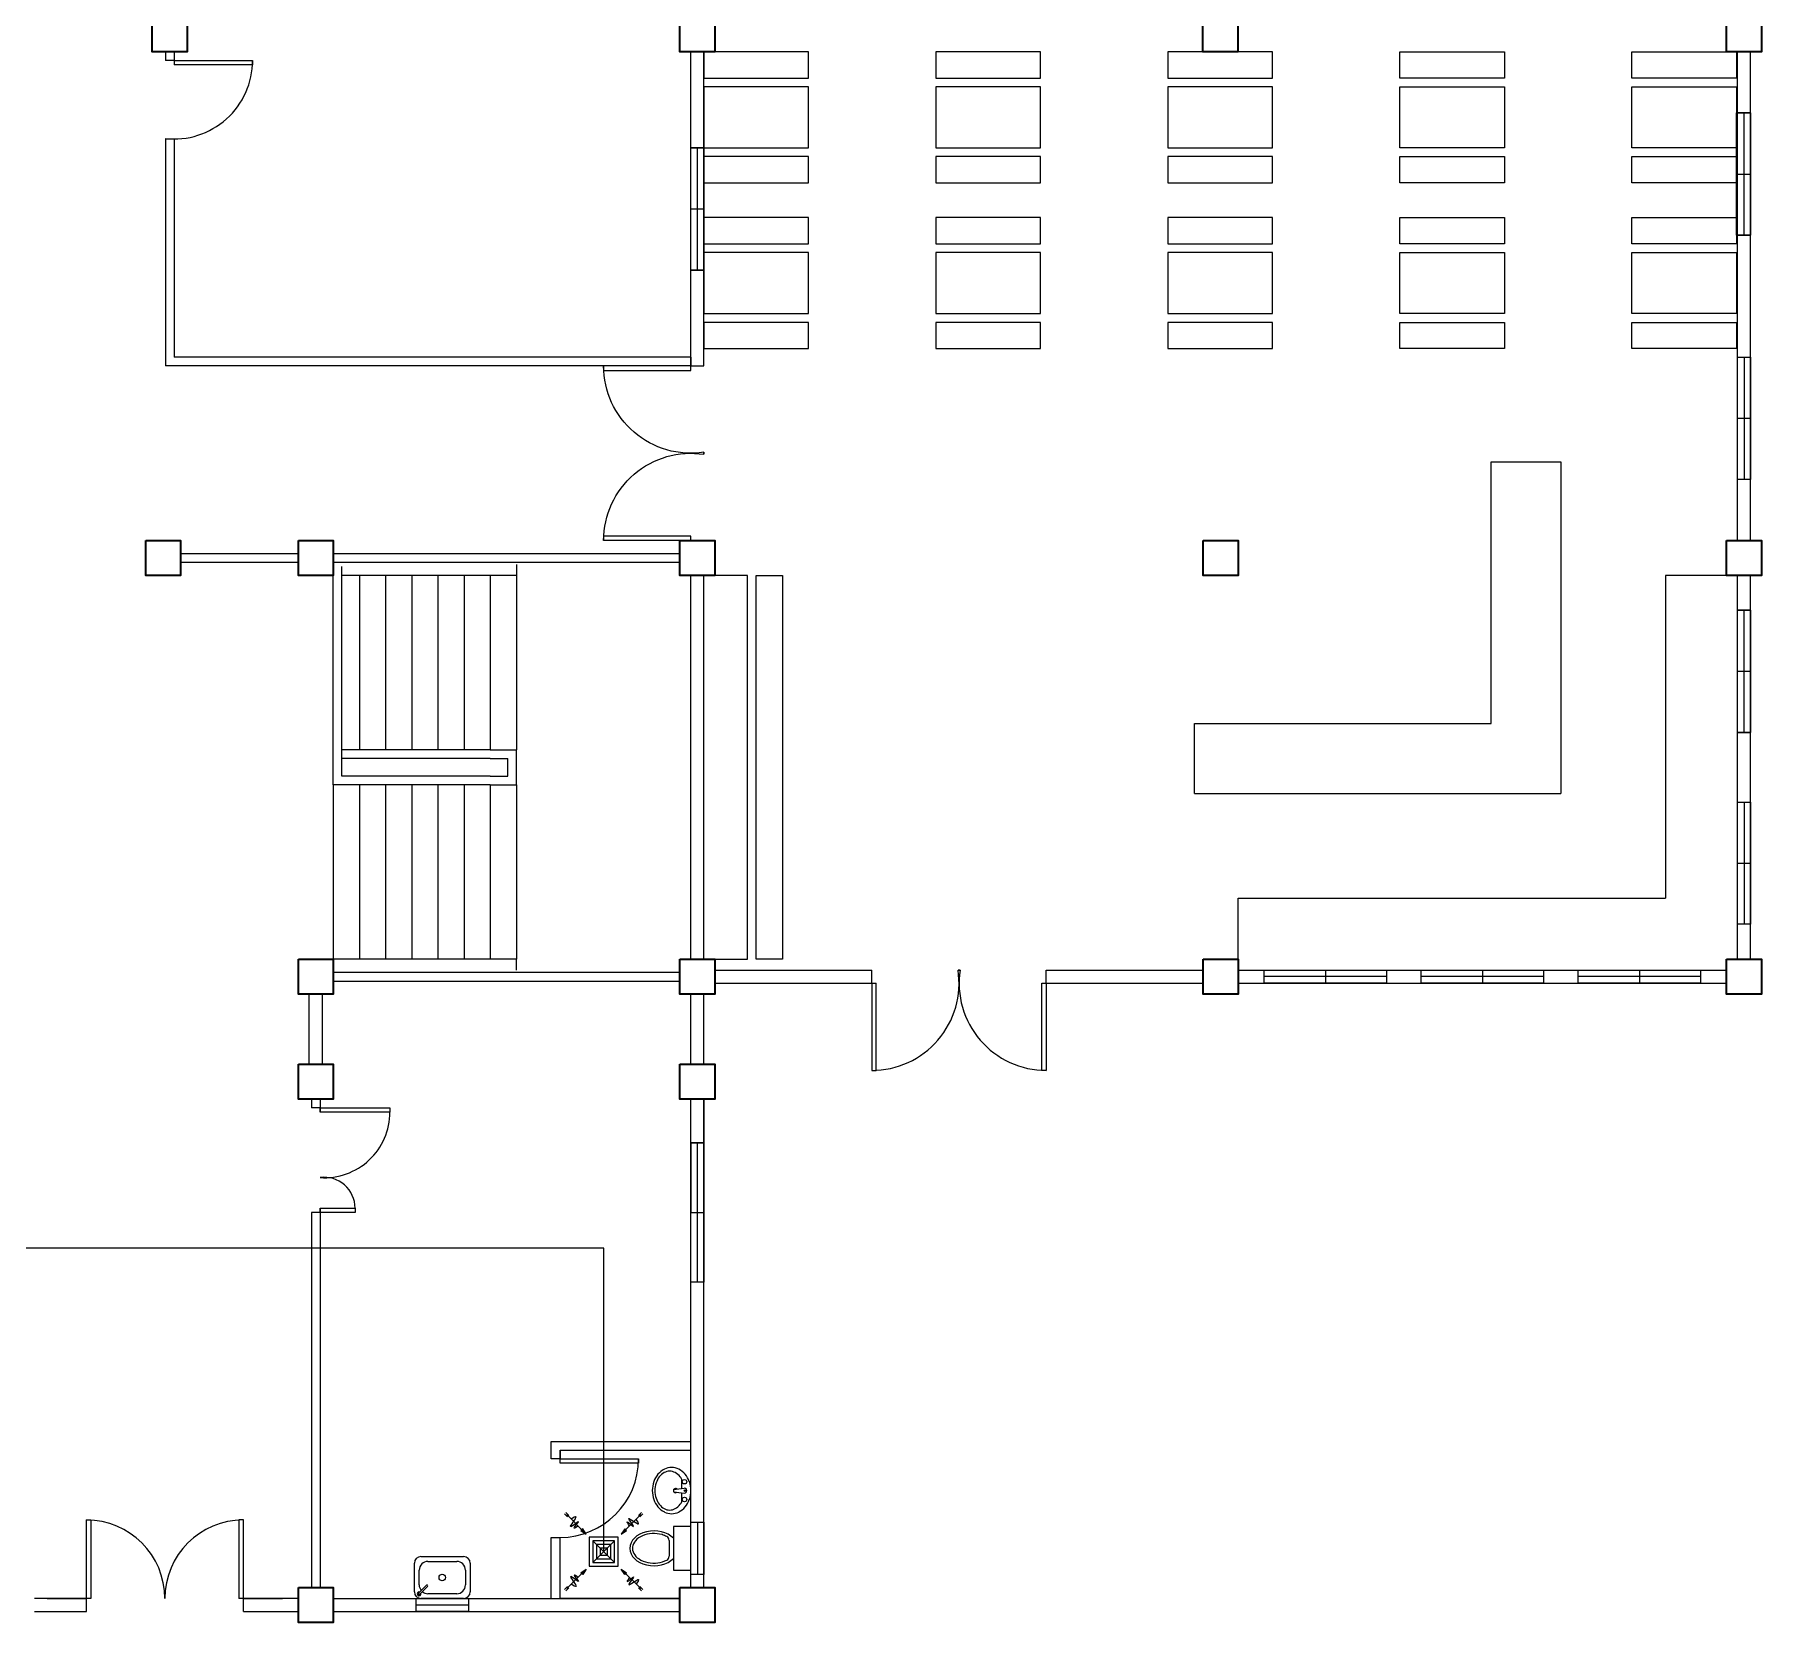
# Model space of a CAD drawing. Header units: millimetres. Extents: x 3 to 200, y 1 to 233.
# Drawn here: x 53.29 to 73.09, y 191.67 to 209.87 of the extents above; entities that cross this region are included whole.
import ezdxf

# ---------------------------------------------------------------- set-up
doc = ezdxf.new("R2010")
doc.units = ezdxf.units.MM
doc.header["$MEASUREMENT"] = 0
for name, color, linetype in [('AIR', 7, 'Continuous'), ('AIR-00', 8, 'Continuous'), ('AIR-03', 30, 'Continuous'), ('exhaust', 1, 'Continuous')]:
    doc.layers.add(name, color=color, linetype=linetype)

# ---------------------------------------------------------------- blocks, each defined once
blk = doc.blocks.new('GRILL-C-IN')
at = {"layer": 'AIR-00', "ltscale": 3}
for p, q in [((-0.623, 0.601), (-0.674, 0.651)), ((-0.601, 0.623), (-0.651, 0.674)), ((-0.637, 0.637), (-0.3, 0.3)), ((0.637, 0.637), (0.3, 0.3)), ((0.601, 0.623), (0.651, 0.674)), ((0.623, 0.601), (0.674, 0.651)), ((-0.637, -0.637), (-0.3, -0.3)), ((0.637, -0.637), (0.3, -0.3)), ((-0.623, -0.601), (-0.674, -0.651)), ((-0.601, -0.623), (-0.651, -0.674)), ((0.601, -0.623), (0.651, -0.674)), ((0.623, -0.601), (0.674, -0.651))]:
    blk.add_line(p, q, dxfattribs=at)
at = {"layer": 'AIR-00', "color": 50}
for p, q in [((-0.188, 0.187), (0.187, -0.188)), ((0.187, 0.187), (-0.188, -0.188))]:
    blk.add_line(p, q, dxfattribs=at)
at = {"layer": 'AIR-00', "ltscale": 3}
for points in [[(-0.362, 0.393), (-0.393, 0.362), (-0.3, 0.3)], [(0.393, 0.362), (0.362, 0.393), (0.3, 0.3)], [(-0.362, -0.393), (-0.393, -0.362), (-0.3, -0.3)], [(0.393, -0.362), (0.362, -0.393), (0.3, -0.3)]]:
    blk.add_lwpolyline(points, close=True, dxfattribs=at)
at = {"layer": 'AIR-00', "color": 50}
for points in [[(-0.188, -0.188), (0.187, -0.188), (0.187, 0.187), (-0.188, 0.187)], [(-0.125, -0.125), (0.125, -0.125), (0.125, 0.125), (-0.125, 0.125)], [(-0.062, -0.062), (0.062, -0.062), (0.062, 0.062), (-0.062, 0.062)]]:
    blk.add_lwpolyline(points, close=True, dxfattribs=at)
at = {"layer": 'AIR-00', "ltscale": 3}
for points in [[(-0.441, 0.441), (-0.512, 0.404), (-0.432, 0.514), (-0.568, 0.43), (-0.477, 0.6), (-0.561, 0.561)], [(0.441, 0.441), (0.404, 0.512), (0.514, 0.432), (0.43, 0.568), (0.6, 0.477), (0.561, 0.561)], [(-0.441, -0.441), (-0.512, -0.404), (-0.432, -0.514), (-0.568, -0.43), (-0.477, -0.6), (-0.561, -0.561)], [(0.441, -0.441), (0.404, -0.512), (0.514, -0.432), (0.43, -0.568), (0.6, -0.477), (0.561, -0.561)]]:
    blk.add_spline(points, degree=3, dxfattribs=at)
for points in [[(-0.3, 0.3), (-0.362, 0.393), (-0.393, 0.362)], [(0.3, 0.3), (0.393, 0.362), (0.362, 0.393)], [(-0.3, -0.3), (-0.362, -0.393), (-0.393, -0.362)], [(0.3, -0.3), (0.393, -0.362), (0.362, -0.393)]]:
    blk.add_solid(points, dxfattribs=at)
at = {"layer": 'AIR-03', "color": 6}
blk.add_lwpolyline([(-0.25, -0.25), (0.25, -0.25), (0.25, 0.25), (-0.25, 0.25)], close=True, dxfattribs=at)

msp = doc.modelspace()

# ---------------------------------------------------------------- linework, layer by layer
at = {"color": 8, "lineweight": 25}
for p, q in [((54.795, 209.677), (54.795, 209.577)), ((54.895, 209.577), (54.795, 209.577)), ((54.895, 209.677), (54.895, 209.577)), ((60.82, 206.075), (60.82, 209.675)), ((60.97, 206.075), (60.97, 209.675)), ((72.82, 204.075), (72.82, 209.675)), ((72.97, 204.075), (72.97, 209.675)), ((54.795, 208.682), (54.795, 206.075)), ((54.795, 208.677), (54.895, 208.677)), ((54.895, 208.677), (54.895, 206.175)), ((60.82, 206.175), (54.895, 206.175)), ((60.82, 206.075), (54.895, 206.075)), ((60.82, 206.075), (60.97, 206.075)), ((54.97, 203.925), (56.32, 203.925)), ((54.97, 203.825), (56.32, 203.825)), ((56.72, 203.925), (60.695, 203.925)), ((56.72, 203.825), (60.695, 203.825)), ((60.82, 199.275), (60.82, 203.675)), ((60.97, 199.275), (60.97, 203.675)), ((72.82, 199.275), (72.82, 203.675)), ((72.97, 199.275), (72.97, 203.675)), ((56.72, 199.125), (60.695, 199.125)), ((56.72, 199.025), (60.695, 199.025)), ((61.095, 199.15), (62.895, 199.15)), ((61.095, 199), (62.945, 199)), ((62.895, 199), (62.895, 199.15)), ((64.845, 199), (66.695, 199)), ((64.895, 199.15), (66.695, 199.15)), ((64.895, 199), (64.895, 199.15)), ((67.095, 199.15), (72.695, 199.15)), ((67.095, 199), (72.695, 199)), ((56.445, 198.072), (56.445, 198.875)), ((56.595, 198.072), (56.595, 198.875)), ((60.82, 198.072), (60.82, 198.875)), ((60.97, 198.072), (60.97, 198.875)), ((56.47, 197.672), (56.47, 197.572)), ((56.57, 197.672), (56.57, 197.522)), ((56.57, 197.672), (56.57, 197.572)), ((60.82, 192.072), (60.82, 197.672)), ((60.97, 192.072), (60.97, 197.672)), ((60.97, 197.672), (60.97, 197.172)), ((56.57, 197.572), (56.47, 197.572)), ((56.57, 196.422), (56.57, 192.072)), ((56.47, 196.372), (56.47, 192.072)), ((56.57, 196.372), (56.47, 196.372)), ((59.22, 193.547), (59.22, 193.747)), ((59.22, 193.747), (60.82, 193.747)), ((59.32, 193.497), (59.32, 193.647)), ((59.32, 193.647), (60.82, 193.647)), ((59.32, 193.647), (59.32, 193.547)), ((59.32, 193.547), (59.22, 193.547)), ((59.22, 191.947), (59.22, 192.647)), ((59.22, 192.647), (59.32, 192.647)), ((59.32, 191.947), (59.32, 192.647)), ((53.939, 191.947), (53.295, 191.947)), ((53.439, 191.947), (53.889, 191.947)), ((53.889, 191.797), (53.889, 191.947)), ((56.32, 191.947), (55.639, 191.947)), ((55.689, 191.947), (56.139, 191.947)), ((55.689, 191.797), (55.689, 191.947)), ((56.72, 191.947), (60.695, 191.947)), ((60.695, 191.947), (59.32, 191.947)), ((53.295, 191.797), (53.889, 191.797)), ((53.439, 191.797), (53.889, 191.797)), ((55.689, 191.797), (56.139, 191.797)), ((55.689, 191.797), (56.32, 191.797)), ((56.72, 191.797), (60.695, 191.797))]:
    msp.add_line(p, q, dxfattribs=at)
at = {"color": 8, "lineweight": -2}
for p, q in [((54.895, 209.677), (54.895, 209.527)), ((68.95, 209.375), (68.95, 209.675)), ((72.81, 209.675), (72.81, 209.375)), ((68.95, 208.575), (68.95, 209.275)), ((72.81, 209.275), (72.81, 208.575)), ((54.795, 208.682), (54.795, 208.677)), ((68.95, 208.175), (68.95, 208.475)), ((68.95, 207.475), (68.95, 207.775)), ((68.95, 206.675), (68.95, 207.375)), ((72.81, 207.375), (72.81, 206.675)), ((68.95, 206.275), (68.95, 206.575)), ((72.81, 206.575), (72.81, 206.275)), ((60.82, 206.175), (60.82, 206.075)), ((54.895, 206.075), (54.795, 206.075)), ((60.82, 206.075), (59.82, 206.075)), ((60.82, 204.075), (59.82, 204.075)), ((63.884, 199.15), (63.906, 199.15)), ((63.906, 199.15), (63.884, 199.15)), ((60.97, 192.072), (60.97, 192.222))]:
    msp.add_line(p, q, dxfattribs=at)
at = {"color": 8, "lineweight": 13}
for p, q in [((54.895, 209.577), (55.795, 209.577)), ((55.795, 209.527), (54.895, 209.527)), ((55.795, 209.577), (55.795, 209.527)), ((62.895, 199), (62.895, 198)), ((62.945, 198), (62.945, 199)), ((64.845, 198), (64.845, 199)), ((64.895, 199), (64.895, 198)), ((62.895, 198), (62.945, 198)), ((64.895, 198), (64.845, 198)), ((59.32, 193.547), (60.22, 193.547)), ((60.22, 193.497), (59.32, 193.497)), ((60.22, 193.547), (60.22, 193.497)), ((53.889, 191.947), (53.889, 192.847)), ((53.889, 192.847), (53.939, 192.847)), ((53.939, 192.847), (53.939, 191.947)), ((55.689, 192.847), (55.639, 192.847)), ((55.639, 192.847), (55.639, 191.947)), ((55.689, 191.947), (55.689, 192.847)), ((53.939, 191.947), (53.889, 191.947)), ((55.689, 191.947), (55.639, 191.947))]:
    msp.add_line(p, q, dxfattribs=at)
at = {"color": 8, "lineweight": 9}
for p, q in [((62.17, 209.675), (60.97, 209.675)), ((60.97, 209.675), (60.97, 209.375)), ((62.17, 209.375), (62.17, 209.675)), ((64.83, 209.675), (63.63, 209.675)), ((63.63, 209.675), (63.63, 209.375)), ((64.83, 209.375), (64.83, 209.675)), ((67.49, 209.675), (66.29, 209.675)), ((66.29, 209.675), (66.29, 209.375)), ((67.49, 209.375), (67.49, 209.675)), ((68.95, 209.675), (70.15, 209.675)), ((70.15, 209.675), (70.15, 209.375)), ((71.61, 209.375), (71.61, 209.675)), ((71.61, 209.675), (72.81, 209.675)), ((60.97, 209.375), (62.17, 209.375)), ((63.63, 209.375), (64.83, 209.375)), ((66.29, 209.375), (67.49, 209.375)), ((70.15, 209.375), (68.95, 209.375)), ((72.81, 209.375), (71.61, 209.375)), ((62.17, 209.275), (60.97, 209.275)), ((60.97, 209.275), (60.97, 208.575)), ((62.17, 208.575), (62.17, 209.275)), ((64.83, 209.275), (63.63, 209.275)), ((63.63, 209.275), (63.63, 208.575)), ((64.83, 208.575), (64.83, 209.275)), ((67.49, 209.275), (66.29, 209.275)), ((66.29, 209.275), (66.29, 208.575)), ((67.49, 208.575), (67.49, 209.275)), ((68.95, 209.275), (70.15, 209.275)), ((70.15, 209.275), (70.15, 208.575)), ((71.61, 209.275), (72.81, 209.275)), ((71.61, 208.575), (71.61, 209.275)), ((72.97, 208.975), (72.82, 208.975)), ((72.895, 207.575), (72.895, 208.975)), ((60.97, 208.575), (60.82, 208.575)), ((60.895, 207.175), (60.895, 208.575)), ((60.97, 208.575), (62.17, 208.575)), ((63.63, 208.575), (64.83, 208.575)), ((66.29, 208.575), (67.49, 208.575)), ((70.15, 208.575), (68.95, 208.575)), ((72.81, 208.575), (71.61, 208.575)), ((62.17, 208.475), (60.97, 208.475)), ((60.97, 208.475), (60.97, 208.175)), ((62.17, 208.175), (62.17, 208.475)), ((64.83, 208.475), (63.63, 208.475)), ((63.63, 208.475), (63.63, 208.175)), ((64.83, 208.175), (64.83, 208.475)), ((67.49, 208.475), (66.29, 208.475)), ((66.29, 208.475), (66.29, 208.175)), ((67.49, 208.175), (67.49, 208.475)), ((68.95, 208.475), (70.15, 208.475)), ((70.15, 208.475), (70.15, 208.175)), ((71.61, 208.175), (71.61, 208.475)), ((71.61, 208.475), (72.81, 208.475)), ((72.81, 208.475), (72.81, 208.175)), ((60.97, 208.175), (62.17, 208.175)), ((63.63, 208.175), (64.83, 208.175)), ((66.29, 208.175), (67.49, 208.175)), ((70.15, 208.175), (68.95, 208.175)), ((72.81, 208.175), (71.61, 208.175)), ((72.82, 208.275), (72.97, 208.275)), ((60.82, 207.875), (60.97, 207.875)), ((62.17, 207.775), (60.97, 207.775)), ((60.97, 207.775), (60.97, 207.475)), ((62.17, 207.475), (62.17, 207.775)), ((64.83, 207.775), (63.63, 207.775)), ((63.63, 207.775), (63.63, 207.475)), ((64.83, 207.475), (64.83, 207.775)), ((67.49, 207.775), (66.29, 207.775)), ((66.29, 207.775), (66.29, 207.475)), ((67.49, 207.475), (67.49, 207.775)), ((68.95, 207.775), (70.15, 207.775)), ((70.15, 207.775), (70.15, 207.475)), ((71.61, 207.475), (71.61, 207.775)), ((71.61, 207.775), (72.81, 207.775)), ((72.81, 207.775), (72.81, 207.475)), ((72.82, 207.575), (72.97, 207.575)), ((60.97, 207.475), (62.17, 207.475)), ((62.17, 207.375), (60.97, 207.375)), ((60.97, 207.375), (60.97, 206.675)), ((62.17, 206.675), (62.17, 207.375)), ((63.63, 207.475), (64.83, 207.475)), ((64.83, 207.375), (63.63, 207.375)), ((63.63, 207.375), (63.63, 206.675)), ((64.83, 206.675), (64.83, 207.375)), ((66.29, 207.475), (67.49, 207.475)), ((67.49, 207.375), (66.29, 207.375)), ((66.29, 207.375), (66.29, 206.675)), ((67.49, 206.675), (67.49, 207.375)), ((70.15, 207.475), (68.95, 207.475)), ((68.95, 207.375), (70.15, 207.375)), ((70.15, 207.375), (70.15, 206.675)), ((72.81, 207.475), (71.61, 207.475)), ((71.61, 207.375), (72.81, 207.375)), ((71.61, 206.675), (71.61, 207.375)), ((60.82, 207.175), (60.97, 207.175)), ((60.97, 206.675), (62.17, 206.675)), ((62.17, 206.575), (60.97, 206.575)), ((60.97, 206.575), (60.97, 206.275)), ((62.17, 206.275), (62.17, 206.575)), ((63.63, 206.675), (64.83, 206.675)), ((64.83, 206.575), (63.63, 206.575)), ((63.63, 206.575), (63.63, 206.275)), ((64.83, 206.275), (64.83, 206.575)), ((66.29, 206.675), (67.49, 206.675)), ((67.49, 206.575), (66.29, 206.575)), ((66.29, 206.575), (66.29, 206.275)), ((67.49, 206.275), (67.49, 206.575)), ((70.15, 206.675), (68.95, 206.675)), ((68.95, 206.575), (70.15, 206.575)), ((70.15, 206.575), (70.15, 206.275)), ((72.81, 206.675), (71.61, 206.675)), ((71.61, 206.275), (71.61, 206.575)), ((71.61, 206.575), (72.81, 206.575)), ((60.97, 206.275), (62.17, 206.275)), ((63.63, 206.275), (64.83, 206.275)), ((66.29, 206.275), (67.49, 206.275)), ((70.15, 206.275), (68.95, 206.275)), ((72.81, 206.275), (71.61, 206.275)), ((72.82, 206.175), (72.97, 206.175)), ((72.895, 206.175), (72.895, 204.775)), ((72.82, 205.475), (72.97, 205.475)), ((69.995, 201.975), (69.995, 204.975)), ((69.995, 204.975), (70.795, 204.975)), ((70.795, 204.975), (70.795, 201.175)), ((72.97, 204.775), (72.82, 204.775)), ((56.82, 203.675), (56.82, 203.775)), ((58.82, 203.8), (58.82, 203.675)), ((56.72, 201.275), (56.72, 203.675)), ((56.82, 201.375), (56.82, 203.675)), ((58.82, 203.675), (56.82, 203.675)), ((57.02, 203.675), (57.02, 201.675)), ((57.32, 203.675), (57.32, 201.675)), ((57.62, 203.675), (57.62, 201.675)), ((57.92, 203.675), (57.92, 201.675)), ((58.22, 203.675), (58.22, 201.675)), ((58.52, 203.675), (58.52, 201.675)), ((58.82, 203.675), (58.82, 201.675)), ((61.47, 203.675), (61.095, 203.675)), ((61.47, 199.275), (61.47, 203.675)), ((61.57, 199.275), (61.57, 203.675)), ((61.57, 203.675), (61.87, 203.675)), ((61.87, 203.675), (61.87, 199.275)), ((72.695, 203.675), (71.995, 203.675)), ((71.995, 203.675), (71.995, 199.975)), ((72.97, 203.275), (72.82, 203.275)), ((72.895, 201.875), (72.895, 203.275)), ((72.82, 202.575), (72.97, 202.575)), ((66.595, 201.175), (66.595, 201.975)), ((66.595, 201.975), (69.995, 201.975)), ((72.82, 201.875), (72.97, 201.875)), ((58.52, 201.675), (56.82, 201.675)), ((58.52, 201.575), (56.82, 201.575)), ((58.52, 201.675), (58.82, 201.675)), ((58.52, 201.575), (58.72, 201.575)), ((58.72, 201.375), (58.72, 201.575)), ((58.82, 201.575), (58.82, 201.675)), ((58.82, 201.375), (58.82, 201.575)), ((58.52, 201.375), (56.82, 201.375)), ((58.52, 201.375), (58.72, 201.375)), ((58.82, 201.275), (58.82, 201.375)), ((58.52, 201.275), (56.72, 201.275)), ((56.72, 201.275), (56.72, 199.275)), ((57.02, 201.275), (57.02, 199.275)), ((57.32, 201.275), (57.32, 199.275)), ((57.62, 201.275), (57.62, 199.275)), ((57.92, 201.275), (57.92, 199.275)), ((58.22, 201.275), (58.22, 199.275)), ((58.52, 201.275), (58.52, 199.275)), ((58.52, 201.275), (58.82, 201.275)), ((58.82, 201.275), (58.82, 199.275)), ((66.595, 201.175), (70.795, 201.175)), ((72.82, 201.075), (72.97, 201.075)), ((72.895, 201.075), (72.895, 199.675)), ((72.82, 200.375), (72.97, 200.375)), ((67.095, 199.275), (67.095, 199.975)), ((67.095, 199.975), (71.995, 199.975)), ((72.97, 199.675), (72.82, 199.675)), ((58.82, 199.275), (56.72, 199.275)), ((58.82, 199.15), (58.82, 199.275)), ((60.97, 199.275), (61.47, 199.275)), ((61.87, 199.275), (61.57, 199.275)), ((67.395, 199), (67.395, 199.15)), ((68.795, 199.075), (67.395, 199.075)), ((68.095, 199.15), (68.095, 199)), ((68.795, 199.15), (68.795, 199)), ((68.795, 199.15), (69.195, 199.15)), ((69.195, 199), (69.195, 199.15)), ((70.595, 199.075), (69.195, 199.075)), ((69.895, 199.15), (69.895, 199)), ((70.595, 199.15), (70.595, 199)), ((70.995, 199), (70.995, 199.15)), ((72.395, 199.075), (70.995, 199.075)), ((71.695, 199.15), (71.695, 199)), ((72.395, 199.15), (72.395, 199)), ((60.97, 197.172), (60.82, 197.172)), ((60.82, 197.172), (60.82, 196.372)), ((60.895, 195.572), (60.895, 197.172)), ((60.82, 196.372), (60.97, 196.372)), ((60.97, 196.372), (60.97, 195.572)), ((60.97, 195.572), (60.82, 195.572)), ((60.622, 193.198), (60.744, 193.212)), ((60.622, 193.169), (60.744, 193.156)), ((60.82, 192.772), (60.62, 192.772)), ((60.62, 192.772), (60.62, 192.272)), ((60.82, 192.222), (60.82, 192.822)), ((60.82, 192.822), (60.97, 192.822)), ((60.82, 192.272), (60.82, 192.772)), ((60.895, 192.822), (60.895, 192.222)), ((60.57, 192.613), (60.57, 192.432)), ((60.62, 192.272), (60.82, 192.272)), ((60.97, 192.222), (60.82, 192.222)), ((57.67, 191.797), (57.67, 191.947)), ((57.67, 191.947), (58.27, 191.947)), ((58.27, 191.872), (57.67, 191.872)), ((58.27, 191.947), (58.27, 191.797))]:
    msp.add_line(p, q, dxfattribs=at)
at = {"color": 8, "lineweight": 9, "ltscale": 0.4}
for p, q in [((57.65, 192.022), (57.65, 192.352)), ((57.705, 192.102), (57.705, 192.272)), ((57.725, 192.427), (58.215, 192.427)), ((57.805, 192.372), (58.135, 192.372)), ((58.235, 192.272), (58.235, 192.102)), ((58.29, 192.352), (58.29, 192.022)), ((57.697, 192.007), (57.788, 192.098)), ((57.709, 191.994), (57.8, 192.086)), ((58.215, 191.947), (57.725, 191.947)), ((58.135, 192.002), (57.805, 192.002))]:
    msp.add_line(p, q, dxfattribs=at)
at = {"color": 8, "lineweight": 35}
for points in [[(54.645, 210.077), (55.045, 210.077), (55.045, 209.677), (54.645, 209.677)], [(60.695, 210.075), (61.095, 210.075), (61.095, 209.675), (60.695, 209.675)], [(66.69, 210.075), (67.09, 210.075), (67.09, 209.675), (66.69, 209.675)], [(72.695, 210.075), (73.095, 210.075), (73.095, 209.675), (72.695, 209.675)], [(54.57, 204.075), (54.97, 204.075), (54.97, 203.675), (54.57, 203.675)], [(56.32, 204.075), (56.72, 204.075), (56.72, 203.675), (56.32, 203.675)], [(60.695, 204.075), (61.095, 204.075), (61.095, 203.675), (60.695, 203.675)], [(66.695, 204.075), (67.095, 204.075), (67.095, 203.675), (66.695, 203.675)], [(72.695, 204.075), (73.095, 204.075), (73.095, 203.675), (72.695, 203.675)], [(56.32, 199.275), (56.72, 199.275), (56.72, 198.875), (56.32, 198.875)], [(60.695, 199.275), (61.095, 199.275), (61.095, 198.875), (60.695, 198.875)], [(66.695, 199.275), (67.095, 199.275), (67.095, 198.875), (66.695, 198.875)], [(72.695, 199.275), (73.095, 199.275), (73.095, 198.875), (72.695, 198.875)], [(56.32, 198.072), (56.72, 198.072), (56.72, 197.672), (56.32, 197.672)], [(60.695, 198.072), (61.095, 198.072), (61.095, 197.672), (60.695, 197.672)], [(56.32, 192.072), (56.72, 192.072), (56.72, 191.672), (56.32, 191.672)], [(60.695, 192.072), (61.095, 192.072), (61.095, 191.672), (60.695, 191.672)]]:
    msp.add_lwpolyline(points, close=True, dxfattribs=at)
at = {"color": 8, "lineweight": 9}
for points in [[(72.81, 208.975), (72.97, 208.975), (72.97, 207.575), (72.81, 207.575)], [(60.82, 208.575), (60.97, 208.575), (60.97, 207.175), (60.82, 207.175)], [(72.82, 206.175), (72.97, 206.175), (72.97, 204.775), (72.82, 204.775)], [(72.82, 203.275), (72.97, 203.275), (72.97, 201.875), (72.82, 201.875)], [(72.82, 201.075), (72.97, 201.075), (72.97, 199.675), (72.82, 199.675)], [(67.395, 199.15), (68.795, 199.15), (68.795, 199), (67.395, 199)], [(69.195, 199.15), (70.595, 199.15), (70.595, 199), (69.195, 199)], [(70.995, 199.15), (72.395, 199.15), (72.395, 199), (70.995, 199)], [(60.82, 197.172), (60.97, 197.172), (60.97, 195.572), (60.82, 195.572)], [(60.82, 192.822), (60.97, 192.822), (60.97, 192.222), (60.82, 192.222)], [(57.67, 191.947), (58.27, 191.947), (58.27, 191.797), (57.67, 191.797)]]:
    msp.add_lwpolyline(points, close=True, dxfattribs=at)
at = {"color": 8, "lineweight": 13}
msp.add_lwpolyline([(60.82, 204.075), (60.82, 204.125), (59.82, 204.125), (59.82, 204.075, -0.459034), (60.97, 205.063), (60.97, 205.086), (60.97, 205.063), (60.97, 205.086, -0.459034), (59.82, 206.075), (59.82, 206.025), (60.82, 206.025), (60.82, 206.075)], format="xyb", dxfattribs=at)
at = {"color": 8, "lineweight": 13, "ltscale": 0.03}
for points in [[(56.57, 197.522), (56.57, 197.572), (57.37, 197.572), (57.37, 197.522)], [(56.57, 196.372), (56.57, 196.422), (56.97, 196.422), (56.97, 196.372)]]:
    msp.add_lwpolyline(points, close=True, dxfattribs=at)
at = {"color": 8, "lineweight": 9}
for points in [[(60.578, 193.406, 0.124838), (60.515, 193.39, 0.105788), (60.458, 193.341, 0.086697), (60.421, 193.271, 0.076776), (60.408, 193.184, 0.076776), (60.421, 193.096, 0.086697), (60.458, 193.027, 0.105788), (60.515, 192.977, 0.124838), (60.578, 192.961, 0.124838), (60.64, 192.977, 0.105788), (60.698, 193.027, 0.040067), (60.718, 193.057), (60.718, 193.159, 0.040067)], [(60.718, 193.208), (60.718, 193.31, 0.040067), (60.698, 193.341, 0.105788), (60.64, 193.39, 0.124838), (60.578, 193.406, 0.124838)]]:
    msp.add_lwpolyline(points, format="xyb", dxfattribs=at)
for centre, radius in [((60.747, 193.285), 0.0255), ((60.747, 193.082), 0.0255), ((60.753, 193.184), 0.0095)]:
    msp.add_circle(centre, radius, dxfattribs=at)
at = {"color": 8, "lineweight": 9, "ltscale": 0.4}
msp.add_circle((57.97, 192.187), 0.0375, dxfattribs=at)
at = {"color": 8, "lineweight": 13}
for centre, radius, start, end in [((54.895, 209.577), 0.9, 263.6206, 0), ((62.895, 199), 1, 270, 8.6269), ((64.895, 199), 1, 171.3731, 270), ((59.32, 193.547), 0.9, 270, 0), ((53.889, 191.947), 0.9, 0, 90), ((55.689, 191.947), 0.9, 90, 180)]:
    msp.add_arc(centre, radius, start, end, dxfattribs=at)
at = {"color": 8, "lineweight": 13, "ltscale": 0.03}
for centre, radius, start, end in [((56.618, 197.522), 0.752, 266.3048, 0), ((56.617, 196.422), 0.353, 0, 97.6281)]:
    msp.add_arc(centre, radius, start, end, dxfattribs=at)
at = {"color": 8, "lineweight": 9}
for centre, radius, start, end in [((60.599, 193.263), 0.185, 90, 116.4127), ((60.599, 193.263), 0.185, 63.5873, 90), ((60.695, 193.184), 0.317, 160.9431, 180), ((60.648, 193.2), 0.267, 140.1732, 160.9431), ((60.618, 193.225), 0.228, 116.4127, 140.1732), ((60.58, 193.225), 0.228, 39.8268, 63.5873), ((60.55, 193.2), 0.267, 19.0569, 39.8268), ((60.503, 193.184), 0.317, 0, 19.0569), ((60.695, 193.184), 0.317, 180, 199.0569), ((60.648, 193.168), 0.267, 199.0569, 219.8268), ((60.645, 193.184), 0.025, 161.3793, 198.6207), ((60.716, 193.184), 0.0948, 171.2026, 188.7974), ((60.645, 193.184), 0.025, 48.7978, 143.6932), ((60.645, 193.184), 0.025, 216.3068, 311.2022), ((60.747, 193.184), 0.028, 263.7545, 96.2455), ((60.55, 193.168), 0.267, 320.1732, 340.9431), ((60.503, 193.184), 0.317, 340.9431, 0), ((60.618, 193.143), 0.228, 219.8268, 243.5873), ((60.599, 193.104), 0.185, 243.5873, 270), ((60.599, 193.104), 0.185, 270, 296.4127), ((60.58, 193.143), 0.228, 296.4127, 320.1732), ((60.52, 192.613), 0.05, 0, 61.8499), ((60.52, 192.432), 0.05, 298.0084, 360)]:
    msp.add_arc(centre, radius, start, end, dxfattribs=at)
at = {"color": 8, "lineweight": 9, "ltscale": 0.4}
for centre, radius, start, end in [((57.725, 192.352), 0.075, 90, 180), ((57.805, 192.272), 0.1, 90, 180), ((58.135, 192.272), 0.1, 0, 90), ((58.215, 192.352), 0.075, 0, 90), ((57.805, 192.102), 0.1, 180, 219.9868), ((57.794, 192.092), 0.00874, 315, 135), ((58.135, 192.102), 0.1, 270, 0), ((57.725, 192.022), 0.075, 180, 270), ((57.703, 192.001), 0.0217, 68.7565, 21.2435), ((57.703, 192.001), 0.0145, 82.0499, 7.9501), ((57.703, 192.001), 0.00874, 135, 315), ((57.805, 192.102), 0.1, 230.0132, 270), ((58.215, 192.022), 0.075, 270, 0)]:
    msp.add_arc(centre, radius, start, end, dxfattribs=at)
at = {"color": 8, "lineweight": 9}
msp.add_ellipse((60.395, 192.522), major_axis=(0.275, 0), ratio=0.727273, start_param=0.612555, end_param=5.670631, dxfattribs=at)
msp.add_open_spline([(60.543, 192.657), (60.527, 192.666), (60.509, 192.673), (60.418, 192.7), (60.331, 192.695), (60.199, 192.637), (60.158, 192.587), (60.144, 192.489), (60.17, 192.437), (60.281, 192.363), (60.365, 192.345), (60.479, 192.361), (60.514, 192.372), (60.543, 192.388)], degree=3, knots=[0.937253, 0.937253, 0.937253, 0.937253, 1.185372, 1.185372, 2.113864, 2.113864, 3.042356, 3.042356, 3.970847, 3.970847, 4.899339, 4.899339, 5.346062, 5.346062, 5.346062, 5.346062], dxfattribs=at)
at = {"layer": 'exhaust'}
for p, q in [((59.821, 195.962), (43.77, 195.962)), ((59.821, 192.484), (59.821, 195.962))]:
    msp.add_line(p, q, dxfattribs=at)

# ---------------------------------------------------------------- block references
at = {"layer": 'AIR', "xscale": 0.6658363358532475, "yscale": 0.6658363358532475, "zscale": 0.6658363358532475}
msp.add_blockref('GRILL-C-IN', (59.821, 192.484), dxfattribs=at)

doc.saveas('drawing.dxf')
